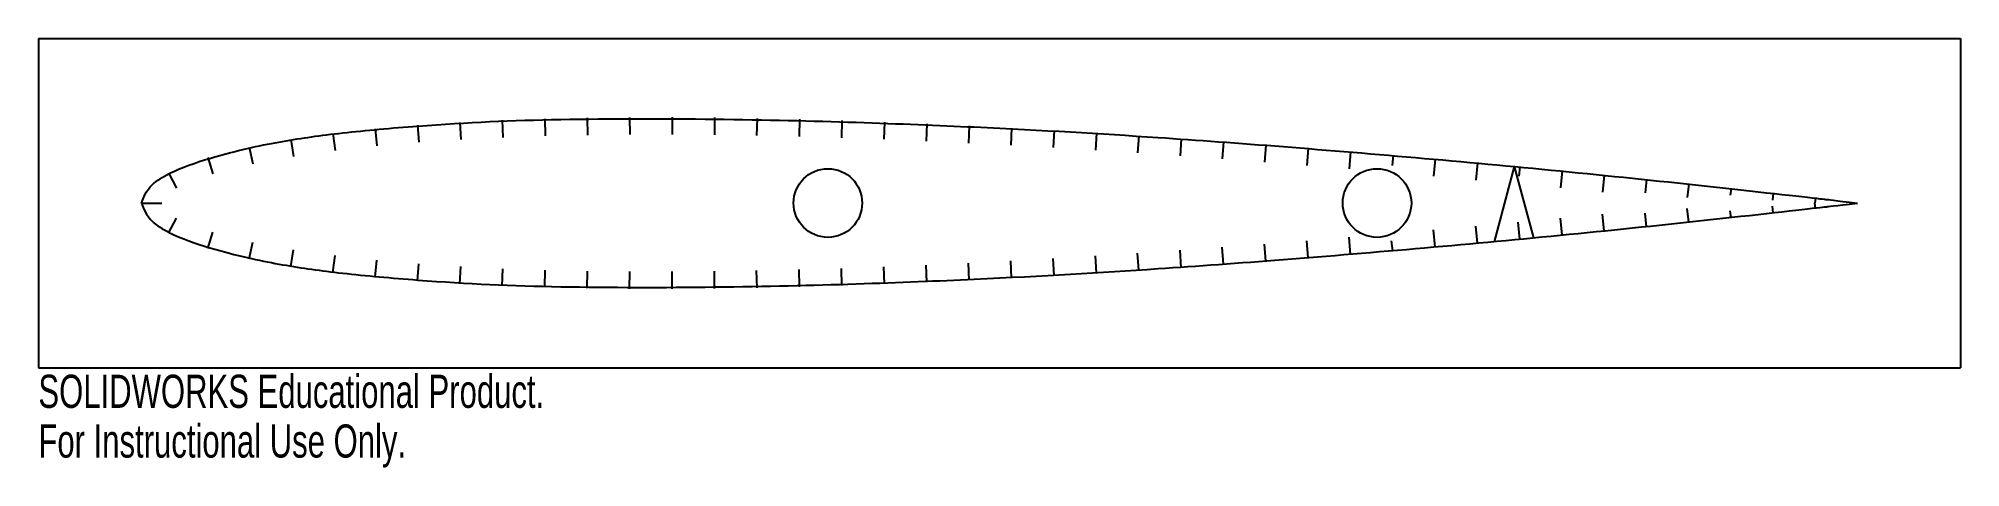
# Model space of a CAD drawing. Header units: millimetres. Extents: x -127 to 153, y -41 to 22.
import ezdxf

# ---------------------------------------------------------------- set-up
doc = ezdxf.new("R2010")
doc.units = ezdxf.units.MM
doc.styles.add('SLDTEXTSTYLE0', font='TXT', dxfattribs={"width": 0.7})

msp = doc.modelspace()

# ---------------------------------------------------------------- linework, layer by layer
at = {"color": 7, "linetype": 'Continuous'}
for p, q in [((-126.65, 21.6), (153.35, 21.6)), ((-126.65, 21.6), (-126.65, -26.4)), ((153.35, 21.6), (153.35, -26.4)), ((-77.6, 8.42), (-77.35, 5.93)), ((-71.43, 8.95), (-71.24, 6.46)), ((-65.26, 9.36), (-65.12, 6.87)), ((-59.08, 9.67), (-58.98, 7.17)), ((-52.9, 9.89), (-52.83, 7.39)), ((-46.71, 10.02), (-46.67, 7.52)), ((-40.53, 10.09), (-40.51, 7.59)), ((-34.34, 10.1), (-34.35, 7.6)), ((-28.15, 10.05), (-28.18, 7.55)), ((-21.97, 9.95), (-22.02, 7.45)), ((-15.78, 9.81), (-15.85, 7.31)), ((-9.6, 9.62), (-9.68, 7.12)), ((-3.42, 9.39), (-3.51, 6.89)), ((2.77, 9.13), (2.65, 6.63)), ((8.94, 8.84), (8.82, 6.34)), ((15.12, 8.52), (14.99, 6.02)), ((-95.95, 5.75), (-95.43, 3.3)), ((-89.87, 6.87), (-89.47, 4.4)), ((-83.75, 7.74), (-83.44, 5.26)), ((21.3, 8.17), (21.15, 5.68)), ((27.48, 7.8), (27.32, 5.3)), ((33.65, 7.39), (33.48, 4.9)), ((39.82, 6.97), (39.65, 4.48)), ((45.99, 6.52), (45.81, 4.03)), ((52.16, 6.06), (51.97, 3.57)), ((-101.95, 4.23), (-101.23, 1.84)), ((58.33, 5.58), (58.13, 3.09)), ((64.5, 5.08), (64.29, 2.59)), ((70.68, 4.56), (70.55, 3.09)), ((76.82, 4.01), (76.6, 1.52)), ((82.98, 3.45), (82.76, 0.96)), ((88.35, 2.95), (85.41, -8.03)), ((88.35, 2.95), (91.15, -7.49)), ((89.15, 2.88), (89.02, 1.52)), ((-107.71, 2), (-106.55, -0.22)), ((95.3, 2.29), (95.06, -0.2)), ((101.46, 1.69), (101.21, -0.8)), ((107.61, 1.05), (107.41, -0.93)), ((113.77, 0.4), (113.55, -1.59)), ((-111.65, -2.4), (-108.65, -2.4)), ((119.92, -0.27), (119.81, -1.27)), ((126.07, -0.96), (125.95, -1.96)), ((132.21, -1.67), (132.13, -2.36)), ((132.21, -3.13), (132.13, -2.43)), ((-107.71, -6.8), (-106.55, -4.58)), ((89.14, -7.68), (88.91, -5.19)), ((95.3, -7.09), (95.06, -4.6)), ((101.46, -6.48), (101.21, -4)), ((107.61, -5.85), (107.41, -3.86)), ((113.77, -5.2), (113.55, -3.21)), ((119.92, -4.53), (119.81, -3.53)), ((126.07, -3.84), (125.95, -2.84)), ((-101.95, -9.03), (-101.23, -6.64)), ((-95.95, -10.54), (-95.43, -8.1)), ((52.16, -10.86), (51.97, -8.37)), ((58.33, -10.38), (58.13, -7.89)), ((64.5, -9.88), (64.29, -7.39)), ((70.66, -9.36), (70.44, -7.89)), ((76.82, -8.81), (76.6, -6.32)), ((82.98, -8.25), (82.76, -5.76)), ((-89.87, -11.67), (-89.47, -9.2)), ((-83.75, -12.54), (-83.44, -10.06)), ((-77.6, -13.22), (-77.35, -10.73)), ((8.94, -13.64), (8.82, -11.14)), ((15.12, -13.32), (14.99, -10.82)), ((21.3, -12.97), (21.15, -10.47)), ((27.48, -12.59), (27.32, -10.1)), ((33.65, -12.19), (33.48, -9.7)), ((39.82, -11.77), (39.65, -9.27)), ((45.99, -11.32), (45.81, -8.83)), ((-71.43, -13.75), (-71.24, -11.26)), ((-65.26, -14.16), (-65.12, -11.66)), ((-59.08, -14.47), (-58.98, -11.97)), ((-52.9, -14.68), (-52.83, -12.18)), ((-46.71, -14.82), (-46.67, -12.32)), ((-40.53, -14.89), (-40.51, -12.39)), ((-34.34, -14.89), (-34.35, -12.39)), ((-28.15, -14.85), (-28.18, -12.35)), ((-21.97, -14.75), (-22.02, -12.25)), ((-15.78, -14.6), (-15.85, -12.1)), ((-9.6, -14.42), (-9.68, -11.92)), ((-3.42, -14.19), (-3.51, -11.69)), ((2.77, -13.93), (2.65, -11.43)), ((-126.65, -26.4), (153.35, -26.4))]:
    msp.add_line(p, q, dxfattribs=at)
for centre in [(-11.65, -2.4), (68.35, -2.4)]:
    msp.add_circle(centre, 5, dxfattribs=at)
for points in [[(-111.65, -2.4), (-111, -0.56), (-109.6, 0.83), (-106.14, 2.74), (-98.59, 5.14), (-90.82, 6.71), (-82.98, 7.84), (-67.19, 9.25), (-51.36, 9.93), (-19.66, 9.9), (12.05, 8.68), (33.12, 7.43), (54.22, 5.9), (75.3, 4.15), (96.24, 2.2), (117.64, -0.02), (138.35, -2.4), (131.45, -1.59), (138.35, -2.4)], [(-111.65, -2.4), (-111, -4.24), (-109.6, -5.63), (-106.14, -7.54), (-98.59, -9.94), (-90.82, -11.51), (-82.98, -12.63), (-67.19, -14.04), (-51.36, -14.73), (-19.66, -14.7), (12.05, -13.48), (33.12, -12.23), (54.22, -10.7), (75.3, -8.95), (96.24, -7), (117.64, -4.78), (138.35, -2.4), (131.45, -3.21), (138.35, -2.4)]]:
    msp.add_open_spline(points, degree=3, knots=[0, 0, 0, 0, 0.007686, 0.015472, 0.031066, 0.06229, 0.093539, 0.124786, 0.187318, 0.249793, 0.374804, 0.499927, 0.583165, 0.666604, 0.75002, 0.832917, 0.917782, 1, 1, 1, 1], dxfattribs=at)

# ---------------------------------------------------------------- texts
at = {"color": 7, "linetype": 'Continuous', "char_height": 4.8336, "attachment_point": 1, "style": 'SLDTEXTSTYLE0'}
for s, insert in [('SOLIDWORKS Educational Product.', (-126.65, -27.42)), ('For Instructional Use Only.', (-126.65, -34.67))]:
    msp.add_mtext(s, dxfattribs=dict(at, insert=insert))

doc.saveas('drawing.dxf')
